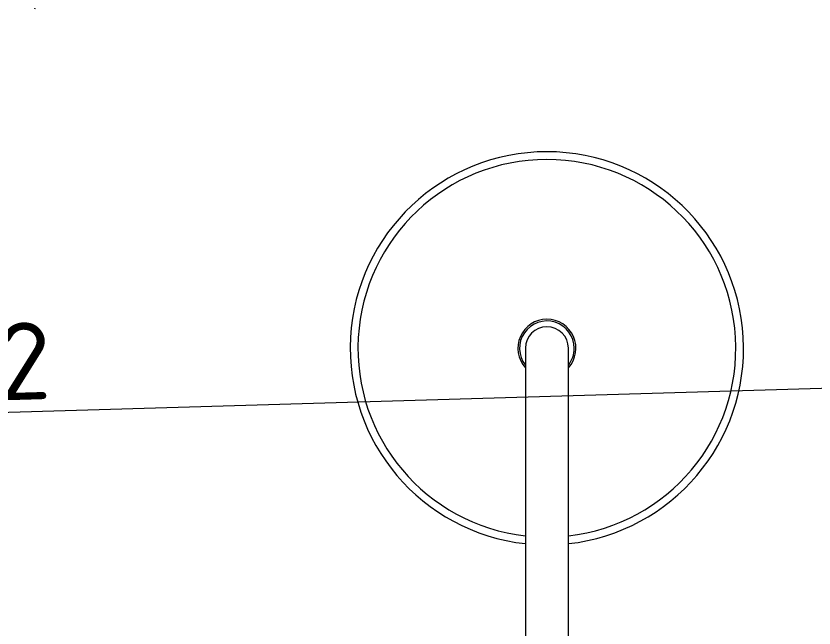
# Model space of a CAD drawing. Header units: inches. Extents: x -3731 to -279, y 59992 to 62726.
# Drawn here: x -2625.06 to -2583.82, y 61382.16 to 61413.81 of the extents above; entities that cross this region are included whole.
import ezdxf

# ---------------------------------------------------------------- set-up
doc = ezdxf.new("R2010")
doc.units = ezdxf.units.IN
doc.linetypes.add('ACAD_ISO03W100', pattern=[30, 12, -18])
doc.linetypes.add('DOT', pattern=[6.35, 0, -6.35])
for name, color, linetype, lineweight in [('A-KAPI NOKT', 35, 'DOT', 9), ('A-PRODUCT', 7, 'Continuous', 9), ('A-YAZI 0.15', 190, 'Continuous', 15), ('Auto-Olcu', 33, 'Continuous', 15)]:
    doc.layers.add(name, color=color, linetype=linetype, lineweight=lineweight)
doc.styles.add('1-20', font='isocpeur.ttf', dxfattribs={"height": 4})
doc.dimstyles.new('ölçü 1_20', dxfattribs={"dimtxt": 4, "dimasz": 1, "dimexe": 1, "dimexo": 3, "dimtad": 1, "dimdec": 0, "dimtxsty": '1-20', "dimblk": 'ARCHTICK', "dimcen": 1.5, "dimclrd": 256, "dimclre": 256, "dimclrt": 256, "dimadec": 0, "dimazin": 0, "dimtfac": 1, "dimtdec": 0, "dimtmove": 0, "dimatfit": 3, "dimldrblk": 'ARCHTICK', "dimfxl": 1, "dimlwd": -1, "dimlwe": -1, "dimarcsym": 0})

# ---------------------------------------------------------------- blocks, each defined once
blk = doc.blocks.new('_ARCHTICK')
at = {"color": 0, "linetype": 'ByBlock', "const_width": 0.15}
blk.add_lwpolyline([(-0.5, -0.5), (0.5, 0.5)], dxfattribs=at)
blk = doc.blocks.new('*D288')
at = {"layer": 'Auto-Olcu', "ltscale": 5, "transparency": 16777216}
for p, q in [((-2555.33, 61367.22), (-2556.192, 61396.367)), ((-2697.934, 61391.174), (-2556.163, 61395.368)), ((-2697.101, 61363.027), (-2697.963, 61392.174))]:
    blk.add_line(p, q, dxfattribs=at)
at = {"layer": 'DEFPOINTS', "color": 0, "ltscale": 5, "transparency": 16777216}
for p in [(-2556.163, 61395.368), (-2555.242, 61364.222), (-2697.013, 61360.028)]:
    blk.add_point(p, dxfattribs=at)
at = {"layer": 'Auto-Olcu', "ltscale": 5, "transparency": 16777216}
for p, rotation in [((-2556.163, 61395.368), 1.694227990244269), ((-2697.934, 61391.174), 181.6942279902443)]:
    blk.add_blockref('_ARCHTICK', p, dxfattribs=dict(at, rotation=rotation))
at = {"layer": 'Auto-Olcu', "ltscale": 5, "transparency": 16777216, "insert": (-2627.126, 61395.895), "char_height": 4, "attachment_point": 5, "rotation": 1.6942, "style": '1-20'}
blk.add_mtext('142', dxfattribs=at)
blk = doc.blocks.new('fghgfhgj')
at = {"layer": 'A-PRODUCT', "linetype": 'Continuous', "lineweight": 15}
for p, q in [((12254.866, -1925.629, -0.001), (12248.865, -1925.629, -0.001)), ((12248.865, -1927.852, -0.001), (12254.866, -1927.852, -0.001))]:
    blk.add_line(p, q, dxfattribs=at)
for radius, start, end in [(10.163, 186.2793, 173.7207), (9.763, 0, 173.4623), (1.5, 0, 132.1975), (1.412, 270, 128.0547), (1.112, 0, 90), (9.763, 186.5377, 0), (1.5, 227.8025, 0), (1.112, 270, 0), (1.412, 231.9453, 270)]:
    blk.add_arc((12254.866, -1926.74, -0.001), radius, start, end, dxfattribs=at)
for points in [[(12248.865, -1925.629, -0.001), (12232.596, -1925.629, -0.001)], [(12232.596, -1927.852, -0.001), (12248.865, -1927.852, -0.001)]]:
    blk.add_open_spline(points, degree=1, dxfattribs=at)

msp = doc.modelspace()

# ---------------------------------------------------------------- linework, layer by layer
at = {"layer": 'A-KAPI NOKT', "linetype": 'ACAD_ISO03W100', "ltscale": 0.3}
msp.add_lwpolyline([(-2643.304, 61363.716), (-2599.725, 61478.19), (-2555.259, 61364.221)], dxfattribs=at)

# ---------------------------------------------------------------- block references
at = {"layer": 'A-YAZI 0.15', "rotation": 90}
msp.add_blockref('fghgfhgj', (-4524.363, 49141.761, 0.001), dxfattribs=at)

# ---------------------------------------------------------------- dimensions: what is measured, and where the dimension line sits
at = {"layer": 'Auto-Olcu', "ltscale": 5}
dim = msp.add_aligned_dim(p1=(-2697.013, 61360.028), p2=(-2555.242, 61364.222), distance=31.159, dimstyle='ölçü 1_20', dxfattribs=at)
dim.commit()
dim.dimension.update_dxf_attribs({"geometry": '*D288', "text_midpoint": (-2627.126, 61395.895)})

doc.saveas('drawing.dxf')
